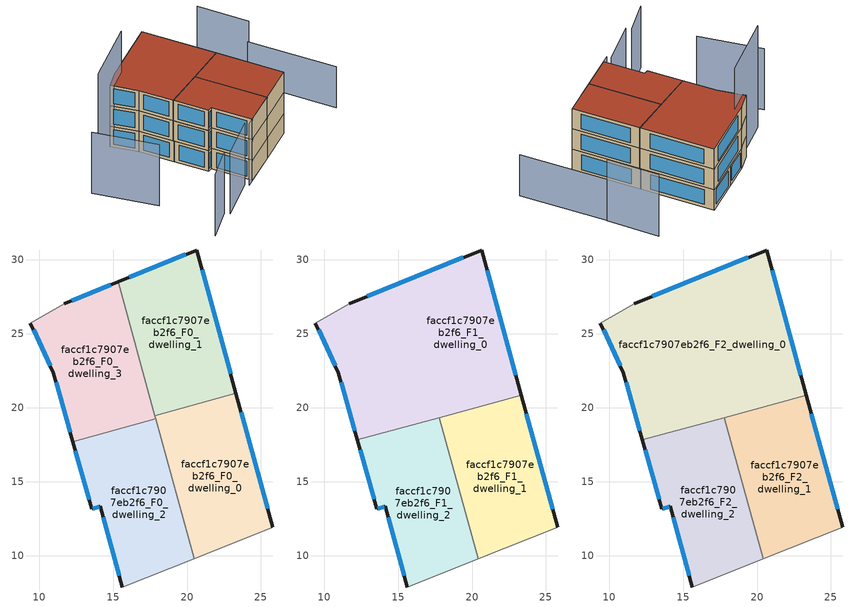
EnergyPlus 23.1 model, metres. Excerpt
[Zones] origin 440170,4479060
faccf1c7907eb2f6_F0_dwelling_0
 floor ground (EU_floor_Construction): 23.31,20.96 25.78,11.9 20.47,9.8 17.83,19.47 z0
 wall outside (EU_wall_Construction): 25.78,11.9 23.31,20.96 z0:3
 wall to faccf1c7907eb2f6_F0_dwelling_1 (EU_wall_Construction): 23.31,20.96 17.83,19.47 z0:3
 wall adiabatic (EU_wall_Construction): 20.47,9.8 25.78,11.9 z0:3
 wall to faccf1c7907eb2f6_F0_dwelling_2 (EU_wall_Construction): 17.9,19.24 20.47,9.8 z0:3
 wall to faccf1c7907eb2f6_F0_dwelling_3 (EU_wall_Construction): 17.83,19.47 17.9,19.24 z0:3
 window (EU_Window_Construction): 25.44,13.16 23.65,19.71 z0.42:2.58
faccf1c7907eb2f6_F0_dwelling_1
 floor ground (EU_floor_Construction): 20.66,30.66 23.31,20.96 17.83,19.47 15.36,28.51 z0
 wall outside (EU_wall_Construction): 23.31,20.96 20.66,30.66 15.36,28.51 z0:3
 wall to faccf1c7907eb2f6_F0_dwelling_3 (EU_wall_Construction): 15.36,28.51 17.83,19.47 z0:3
 window (EU_Window_Construction): 22.94,22.31 21.03,29.31 / 19.92,30.36 16.1,28.81 z0.42:2.58
faccf1c7907eb2f6_F0_dwelling_2
 floor ground (EU_floor_Construction): 17.9,19.24 20.47,9.8 15.63,7.88 14.13,13.34 13.56,13.16 12.28,17.7 z0
 wall outside (EU_wall_Construction): 12.28,17.7 13.56,13.16 14.13,13.34 15.63,7.88 z0:3
 wall to faccf1c7907eb2f6_F0_dwelling_3 (EU_wall_Construction): 17.9,19.24 12.28,17.7 z0:3
 wall adiabatic (EU_wall_Construction): 15.63,7.88 20.47,9.8 z0:3
 window (EU_Window_Construction): 14.34,12.58 15.42,8.64 / 13.64,13.18 14.05,13.31 / 12.46,17.07 13.38,13.79 z0.42:2.58
 ceiling adiabatic (EU_roof_Construction): 20.47,9.8 17.9,19.24 17.83,19.22 20.41,9.77 z3
faccf1c7907eb2f6_F0_dwelling_3
 floor ground (EU_floor_Construction): 15.36,28.51 17.9,19.24 12.28,17.7 10.97,22.36 9.41,25.72 11.68,27.02 z0
 wall outside (EU_wall_Construction): 15.36,28.51 11.68,27.02 / 9.41,25.72 10.97,22.36 12.28,17.7 z0:3
 wall adiabatic (EU_wall_Construction): 11.68,27.02 9.41,25.72 z0:3
 window (EU_Window_Construction): 14.85,28.31 12.2,27.23 / 11.15,21.71 12.1,18.35 / 9.63,25.25 10.75,22.82 z0.42:2.58
faccf1c7907eb2f6_F1_dwelling_0
 floor to faccf1c7907eb2f6_F0_dwelling_1 (EU_floor_Construction): 20.66,30.66 23.31,20.96 17.83,19.47 15.36,28.51 z3
 floor to faccf1c7907eb2f6_F0_dwelling_3 (EU_floor_Construction): 15.36,28.51 17.86,19.35 12.25,17.82 10.97,22.36 9.41,25.72 11.68,27.02 z3
 floor to faccf1c7907eb2f6_F0_dwelling_0 (EU_floor_Construction): 23.31,20.96 23.34,20.85 17.86,19.35 17.83,19.47 z3
 wall outside (EU_wall_Construction): 23.34,20.85 20.66,30.66 11.68,27.02 / 9.41,25.72 10.97,22.36 12.25,17.82 z3:6
 wall adiabatic (EU_wall_Construction): 11.68,27.02 9.41,25.72 z3:6
 wall to faccf1c7907eb2f6_F1_dwelling_2 (EU_wall_Construction): 12.25,17.82 17.8,19.33 z3:6
 wall to faccf1c7907eb2f6_F1_dwelling_1 (EU_wall_Construction): 17.8,19.33 23.34,20.85 z3:6
 window (EU_Window_Construction): 22.97,22.21 21.03,29.3 / 11.15,21.73 12.07,18.45 / 9.63,25.25 10.75,22.82 / 19.41,30.16 12.93,27.53 z3.42:5.58
faccf1c7907eb2f6_F1_dwelling_1
 floor to faccf1c7907eb2f6_F0_dwelling_0 (EU_floor_Construction): 23.34,20.85 25.78,11.9 20.47,9.8 17.86,19.35 z3
 floor adiabatic (EU_floor_Construction): 17.86,19.35 20.47,9.8 20.41,9.77 17.8,19.33 z3
 wall outside (EU_wall_Construction): 25.78,11.9 23.34,20.85 z3:6
 wall to faccf1c7907eb2f6_F1_dwelling_2 (EU_wall_Construction): 17.8,19.33 20.41,9.77 z3:6
 wall adiabatic (EU_wall_Construction): 20.41,9.77 25.78,11.9 z3:6
 window (EU_Window_Construction): 25.44,13.14 23.68,19.6 z3.42:5.58
faccf1c7907eb2f6_F1_dwelling_2
 floor to faccf1c7907eb2f6_F0_dwelling_2 (EU_floor_Construction): 17.83,19.22 20.41,9.77 15.63,7.88 14.13,13.34 13.56,13.16 12.28,17.7 z3
 floor to faccf1c7907eb2f6_F0_dwelling_3 (EU_floor_Construction): 17.8,19.33 17.83,19.22 12.28,17.7 12.25,17.82 z3
 wall outside (EU_wall_Construction): 12.25,17.82 13.56,13.16 14.13,13.34 15.63,7.88 z3:6
 wall adiabatic (EU_wall_Construction): 15.63,7.88 20.41,9.77 z3:6
 window (EU_Window_Construction): 14.34,12.58 15.42,8.64 / 13.64,13.18 14.05,13.31 / 12.43,17.17 13.38,13.8 z3.42:5.58
faccf1c7907eb2f6_F2_dwelling_0
 floor to faccf1c7907eb2f6_F1_dwelling_0 (EU_floor_Construction): 20.66,30.66 23.34,20.85 12.25,17.82 10.97,22.36 9.41,25.72 11.68,27.02 z6
 wall outside (EU_wall_Construction): 23.34,20.85 20.66,30.66 11.68,27.02 / 9.41,25.72 10.97,22.36 12.25,17.82 z6:9
 wall adiabatic (EU_wall_Construction): 11.68,27.02 9.41,25.72 z6:9
 wall to faccf1c7907eb2f6_F2_dwelling_2 (EU_wall_Construction): 12.25,17.82 17.8,19.33 z6:9
 wall to faccf1c7907eb2f6_F2_dwelling_1 (EU_wall_Construction): 17.8,19.33 23.34,20.85 z6:9
 window (EU_Window_Construction): 22.97,22.21 21.03,29.3 / 11.15,21.73 12.07,18.45 / 9.63,25.25 10.75,22.82 / 19.41,30.16 12.93,27.53 z6.42:8.58
 roof outside (EU_roof_Construction): 23.34,20.85 20.66,30.66 11.68,27.02 9.41,25.72 10.97,22.36 12.25,17.82 z9
faccf1c7907eb2f6_F2_dwelling_1
 floor to faccf1c7907eb2f6_F1_dwelling_1 (EU_floor_Construction): 23.34,20.85 25.78,11.9 20.41,9.77 17.8,19.33 z6
 wall outside (EU_wall_Construction): 25.78,11.9 23.34,20.85 z6:9
 wall to faccf1c7907eb2f6_F2_dwelling_2 (EU_wall_Construction): 17.8,19.33 20.41,9.77 z6:9
 wall adiabatic (EU_wall_Construction): 20.41,9.77 25.78,11.9 z6:9
 window (EU_Window_Construction): 25.44,13.14 23.68,19.6 z6.42:8.58
 roof outside (EU_roof_Construction): 25.78,11.9 23.34,20.85 17.8,19.33 20.41,9.77 z9
faccf1c7907eb2f6_F2_dwelling_2
 floor to faccf1c7907eb2f6_F1_dwelling_2 (EU_floor_Construction): 17.8,19.33 20.41,9.77 15.63,7.88 14.13,13.34 13.56,13.16 12.25,17.82 z6
 wall outside (EU_wall_Construction): 12.25,17.82 13.56,13.16 14.13,13.34 15.63,7.88 z6:9
 wall adiabatic (EU_wall_Construction): 15.63,7.88 20.41,9.77 z6:9
 window (EU_Window_Construction): 14.34,12.58 15.42,8.64 / 13.64,13.18 14.05,13.31 / 12.43,17.17 13.38,13.8 z6.42:8.58
 roof outside (EU_roof_Construction): 20.41,9.77 17.8,19.33 12.25,17.82 13.56,13.16 14.13,13.34 15.63,7.88 z9
shading: 3.66,3.12 8.06,5.64 / 8.42,5.02 14.37,8.01 / 14.64,7.48 25.78,11.9 / 0.45,20.53 3.93,12.65 / 31.17,22.54 29.35,29.41 z0:9; 34.21,10.97 31.03,22.59 z0:6; 12.51,26.64 3.79,22.5 z0:15
[Building]
EU S2 Campaign: North Axis=0; Terrain=City; Solar Distribution=FullExterior
[Site:Location]
Madrid: Latitude=40.5; Longitude=-3.5; Time Zone=1; Elevation=609
[SizingPeriod:WeatherFileDays]
AnnualSizingPeriod: Begin Month=1; Begin Day of Month=1; End Month=12; End Day of Month=31; Day of Week for Start Day=Monday; Use Weather File Daylight Saving Period=No; Use Weather File Rain and Snow Indicators=No
[MATERIAL]
EU_InternalMass_Material: Roughness=MediumRough; Thickness=0.1; Conductivity=1; Density=1800; Specific Heat=900; Thermal Absorptance=0.9; Solar Absorptance=0.7; Visible Absorptance=0.7
[MATERIAL:NOMASS] Roughness=MediumRough; Thermal Absorptance=0.9; Solar Absorptance=0.7; Visible Absorptance=0.7
Name | Thermal Resistance
EU_wall_NoMass | 1.60022
EU_roof_NoMass | 1.57597
EU_floor_NoMass | 0.470652
[WINDOWMATERIAL:SIMPLEGLAZINGSYSTEM]
EU_Window_SimpleGlazing: UFactor=3.28802; Solar Heat Gain Coefficient=0.85; Visible Transmittance=0.85
[CONSTRUCTION]
EU_wall_Construction: EU_wall_NoMass
EU_roof_Construction: EU_roof_NoMass
EU_floor_Construction: EU_floor_NoMass
EU_InternalMass_Construction: EU_InternalMass_Material
EU_Window_Construction: EU_Window_SimpleGlazing
[ZONE] Type=1; Multiplier=1; Ceiling Height=autocalculate; Floor Area=autocalculate; Part of Total Floor Area=Yes
Name | Volume
faccf1c7907eb2f6_F0_dwelling_0 | 165.408
faccf1c7907eb2f6_F1_dwelling_0; faccf1c7907eb2f6_F2_dwelling_0 | 330.81
faccf1c7907eb2f6_F0_dwelling_1 | 165.413
faccf1c7907eb2f6_F1_dwelling_1; faccf1c7907eb2f6_F2_dwelling_1 | 165.412
faccf1c7907eb2f6_F0_dwelling_2 | 165.403
faccf1c7907eb2f6_F1_dwelling_2; faccf1c7907eb2f6_F2_dwelling_2 | 165.404
faccf1c7907eb2f6_F0_dwelling_3 | 165.402
[INTERNALMASS] Construction=EU_InternalMass_Construction
Name | Zone or ZoneList | Surface Area
faccf1c7907eb2f6_F0_dwelling_0_EU_InternalMass | faccf1c7907eb2f6_F0_dwelling_0 | 55.1367
faccf1c7907eb2f6_F0_dwelling_1_EU_InternalMass | faccf1c7907eb2f6_F0_dwelling_1 | 55.1364
faccf1c7907eb2f6_F0_dwelling_2_EU_InternalMass | faccf1c7907eb2f6_F0_dwelling_2 | 55.1355
faccf1c7907eb2f6_F0_dwelling_3_EU_InternalMass | faccf1c7907eb2f6_F0_dwelling_3 | 55.1345
faccf1c7907eb2f6_F1_dwelling_0_EU_InternalMass | faccf1c7907eb2f6_F1_dwelling_0 | 110.27
faccf1c7907eb2f6_F1_dwelling_1_EU_InternalMass | faccf1c7907eb2f6_F1_dwelling_1 | 55.1371
faccf1c7907eb2f6_F1_dwelling_2_EU_InternalMass | faccf1c7907eb2f6_F1_dwelling_2 | 55.1347
faccf1c7907eb2f6_F2_dwelling_0_EU_InternalMass | faccf1c7907eb2f6_F2_dwelling_0 | 110.27
faccf1c7907eb2f6_F2_dwelling_1_EU_InternalMass | faccf1c7907eb2f6_F2_dwelling_1 | 55.1371
faccf1c7907eb2f6_F2_dwelling_2_EU_InternalMass | faccf1c7907eb2f6_F2_dwelling_2 | 55.1347
[OTHEREQUIPMENT] Fuel Type=Electricity; Design Level Calculation Method=Watts/Area; Power per Zone Floor Area=1; Fraction Latent=0; Fraction Radiant=0; Fraction Lost=0; Carbon Dioxide Generation Rate=0; EndUse Subcategory=EU_Step8_InternalGains
Name | Zone or ZoneList or Space or SpaceList | Schedule
EU_Step8_InternalGain_faccf1c7907eb2f6_F0_dwelling_0_f000 | faccf1c7907eb2f6_F0_dwelling_0 | EU_Step8_GainSchedule_faccf1c7907eb2f6_F0_dwelling_0_f000
EU_Step8_InternalGain_faccf1c7907eb2f6_F0_dwelling_1_f000 | faccf1c7907eb2f6_F0_dwelling_1 | EU_Step8_GainSchedule_faccf1c7907eb2f6_F0_dwelling_1_f000
EU_Step8_InternalGain_faccf1c7907eb2f6_F0_dwelling_2_f000 | faccf1c7907eb2f6_F0_dwelling_2 | EU_Step8_GainSchedule_faccf1c7907eb2f6_F0_dwelling_2_f000
EU_Step8_InternalGain_faccf1c7907eb2f6_F0_dwelling_3_f000 | faccf1c7907eb2f6_F0_dwelling_3 | EU_Step8_GainSchedule_faccf1c7907eb2f6_F0_dwelling_3_f000
EU_Step8_InternalGain_faccf1c7907eb2f6_F1_dwelling_0_f000 | faccf1c7907eb2f6_F1_dwelling_0 | EU_Step8_GainSchedule_faccf1c7907eb2f6_F1_dwelling_0_f000
EU_Step8_InternalGain_faccf1c7907eb2f6_F1_dwelling_1_f000 | faccf1c7907eb2f6_F1_dwelling_1 | EU_Step8_GainSchedule_faccf1c7907eb2f6_F1_dwelling_1_f000
EU_Step8_InternalGain_faccf1c7907eb2f6_F1_dwelling_2_f000 | faccf1c7907eb2f6_F1_dwelling_2 | EU_Step8_GainSchedule_faccf1c7907eb2f6_F1_dwelling_2_f000
EU_Step8_InternalGain_faccf1c7907eb2f6_F2_dwelling_0_f000 | faccf1c7907eb2f6_F2_dwelling_0 | EU_Step8_GainSchedule_faccf1c7907eb2f6_F2_dwelling_0_f000
EU_Step8_InternalGain_faccf1c7907eb2f6_F2_dwelling_1_f000 | faccf1c7907eb2f6_F2_dwelling_1 | EU_Step8_GainSchedule_faccf1c7907eb2f6_F2_dwelling_1_f000
EU_Step8_InternalGain_faccf1c7907eb2f6_F2_dwelling_2_f000 | faccf1c7907eb2f6_F2_dwelling_2 | EU_Step8_GainSchedule_faccf1c7907eb2f6_F2_dwelling_2_f000
[ZONEVENTILATION:DESIGNFLOWRATE] Schedule=EU_AlwaysOn; Design Flow Rate Calculation Method=AirChanges/Hour; Air Changes per Hour=0.480704; Ventilation Type=Natural; Fan Pressure Rise=0; Fan Total Efficiency=1; Constant Term Coefficient=1; Temperature Term Coefficient=0; Velocity Term Coefficient=0; Velocity Squared Term Coefficient=0; Minimum Indoor Temperature=-100; Maximum Indoor Temperature=100; Delta Temperature=-100; Minimum Outdoor Temperature=-100; Maximum Outdoor Temperature=100; Maximum Wind Speed=40
Name | Zone or ZoneList or Space or SpaceList
EU_ConstantAir_faccf1c7907eb2f6_F0_dwelling_0 | faccf1c7907eb2f6_F0_dwelling_0
EU_ConstantAir_faccf1c7907eb2f6_F0_dwelling_1 | faccf1c7907eb2f6_F0_dwelling_1
EU_ConstantAir_faccf1c7907eb2f6_F0_dwelling_2 | faccf1c7907eb2f6_F0_dwelling_2
EU_ConstantAir_faccf1c7907eb2f6_F0_dwelling_3 | faccf1c7907eb2f6_F0_dwelling_3
EU_ConstantAir_faccf1c7907eb2f6_F1_dwelling_0 | faccf1c7907eb2f6_F1_dwelling_0
EU_ConstantAir_faccf1c7907eb2f6_F1_dwelling_1 | faccf1c7907eb2f6_F1_dwelling_1
EU_ConstantAir_faccf1c7907eb2f6_F1_dwelling_2 | faccf1c7907eb2f6_F1_dwelling_2
EU_ConstantAir_faccf1c7907eb2f6_F2_dwelling_0 | faccf1c7907eb2f6_F2_dwelling_0
EU_ConstantAir_faccf1c7907eb2f6_F2_dwelling_1 | faccf1c7907eb2f6_F2_dwelling_1
EU_ConstantAir_faccf1c7907eb2f6_F2_dwelling_2 | faccf1c7907eb2f6_F2_dwelling_2
[HVACTEMPLATE:THERMOSTAT] Constant Heating Setpoint=20; Constant Cooling Setpoint=50
EU_HeatOnly_faccf1c7907eb2f6_F0_dwelling_0; EU_HeatOnly_faccf1c7907eb2f6_F0_dwelling_1; EU_HeatOnly_faccf1c7907eb2f6_F0_dwelling_2; EU_HeatOnly_faccf1c7907eb2f6_F0_dwelling_3; EU_HeatOnly_faccf1c7907eb2f6_F1_dwelling_0; EU_HeatOnly_faccf1c7907eb2f6_F1_dwelling_1; EU_HeatOnly_faccf1c7907eb2f6_F1_dwelling_2; EU_HeatOnly_faccf1c7907eb2f6_F2_dwelling_0; EU_HeatOnly_faccf1c7907eb2f6_F2_dwelling_1; EU_HeatOnly_faccf1c7907eb2f6_F2_dwelling_2
[HVACTEMPLATE:ZONE:IDEALLOADSAIRSYSTEM] System Availability Schedule=EU_AlwaysOn; Maximum Heating Supply Air Temperature=50; Minimum Cooling Supply Air Temperature=13; Maximum Heating Supply Air Humidity Ratio=0.0156; Minimum Cooling Supply Air Humidity Ratio=0.0077; Heating Limit=NoLimit; Cooling Limit=NoLimit; Heating Availability Schedule=EU_AlwaysOn; Cooling Availability Schedule=EU_CoolingOff; Dehumidification Control Type=ConstantSensibleHeatRatio; Cooling Sensible Heat Ratio=0.7; Dehumidification Setpoint=60; Humidification Control Type=None; Humidification Setpoint=30; Outdoor Air Method=None; Outdoor Air Flow Rate per Person=0.00944; Outdoor Air Flow Rate per Zone Floor Area=0; Outdoor Air Flow Rate per Zone=0; Demand Controlled Ventilation Type=None; Outdoor Air Economizer Type=NoEconomizer; Heat Recovery Type=None; Sensible Heat Recovery Effectiveness=0.7; Latent Heat Recovery Effectiveness=0.65
Name | Template Thermostat
faccf1c7907eb2f6_F0_dwelling_0 | EU_HeatOnly_faccf1c7907eb2f6_F0_dwelling_0
faccf1c7907eb2f6_F0_dwelling_1 | EU_HeatOnly_faccf1c7907eb2f6_F0_dwelling_1
faccf1c7907eb2f6_F0_dwelling_2 | EU_HeatOnly_faccf1c7907eb2f6_F0_dwelling_2
faccf1c7907eb2f6_F0_dwelling_3 | EU_HeatOnly_faccf1c7907eb2f6_F0_dwelling_3
faccf1c7907eb2f6_F1_dwelling_0 | EU_HeatOnly_faccf1c7907eb2f6_F1_dwelling_0
faccf1c7907eb2f6_F1_dwelling_1 | EU_HeatOnly_faccf1c7907eb2f6_F1_dwelling_1
faccf1c7907eb2f6_F1_dwelling_2 | EU_HeatOnly_faccf1c7907eb2f6_F1_dwelling_2
faccf1c7907eb2f6_F2_dwelling_0 | EU_HeatOnly_faccf1c7907eb2f6_F2_dwelling_0
faccf1c7907eb2f6_F2_dwelling_1 | EU_HeatOnly_faccf1c7907eb2f6_F2_dwelling_1
faccf1c7907eb2f6_F2_dwelling_2 | EU_HeatOnly_faccf1c7907eb2f6_F2_dwelling_2
[SIZING:ZONE] Zone Cooling Design Supply Air Temperature Input Method=SupplyAirTemperature; Zone Cooling Design Supply Air Temperature=13; Zone Heating Design Supply Air Temperature Input Method=SupplyAirTemperature; Zone Heating Design Supply Air Temperature=50; Zone Cooling Design Supply Air Humidity Ratio=0.008; Zone Heating Design Supply Air Humidity Ratio=0.008; Cooling Design Air Flow Method=DesignDay; Cooling Design Air Flow Rate=0; Cooling Minimum Air Flow per Zone Floor Area=0.000762; Cooling Minimum Air Flow=0; Cooling Minimum Air Flow Fraction=0.2; Heating Design Air Flow Method=DesignDay; Heating Design Air Flow Rate=0; Heating Maximum Air Flow per Zone Floor Area=0.002032; Heating Maximum Air Flow=0.141576; Heating Maximum Air Flow Fraction=0.3; Account for Dedicated Outdoor Air System=No; Dedicated Outdoor Air System Control Strategy=NeutralSupplyAir; Dedicated Outdoor Air Low Setpoint Temperature for Design=autosize; Dedicated Outdoor Air High Setpoint Temperature for Design=autosize; Zone Load Sizing Method=Sensible Load Only No Latent Load; Zone Latent Cooling Design Supply Air Humidity Ratio Input Method=HumidityRatioDifference; Zone Cooling Design Supply Air Humidity Ratio Difference=0.005; Zone Latent Heating Design Supply Air Humidity Ratio Input Method=HumidityRatioDifference; Zone Humidification Design Supply Air Humidity Ratio Difference=0.005
faccf1c7907eb2f6_F0_dwelling_0; faccf1c7907eb2f6_F0_dwelling_1; faccf1c7907eb2f6_F0_dwelling_2; faccf1c7907eb2f6_F0_dwelling_3; faccf1c7907eb2f6_F1_dwelling_0; faccf1c7907eb2f6_F1_dwelling_1; faccf1c7907eb2f6_F1_dwelling_2; faccf1c7907eb2f6_F2_dwelling_0; faccf1c7907eb2f6_F2_dwelling_1; faccf1c7907eb2f6_F2_dwelling_2
[SCHEDULE:CONSTANT]
Name | Hourly Value
EU_AlwaysOn | 1
EU_CoolingOff | 0
[SCHEDULE:FILE] Column Number=1; Rows to Skip at Top=0; Number of Hours of Data=8760; Column Separator=Comma; Interpolate to Timestep=No; Minutes per Item=60; Adjust Schedule for Daylight Savings=Yes
Name | File
EU_Step8_GainSchedule_faccf1c7907eb2f6_F0_dwelling_0_f000 | ../../schedules/faccf1c7907eb2f6/faccf1c7907eb2f6_F0_dwelling_0_f000_gain.csv
EU_Step8_GainSchedule_faccf1c7907eb2f6_F0_dwelling_1_f000 | ../../schedules/faccf1c7907eb2f6/faccf1c7907eb2f6_F0_dwelling_1_f000_gain.csv
EU_Step8_GainSchedule_faccf1c7907eb2f6_F0_dwelling_2_f000 | ../../schedules/faccf1c7907eb2f6/faccf1c7907eb2f6_F0_dwelling_2_f000_gain.csv
EU_Step8_GainSchedule_faccf1c7907eb2f6_F0_dwelling_3_f000 | ../../schedules/faccf1c7907eb2f6/faccf1c7907eb2f6_F0_dwelling_3_f000_gain.csv
EU_Step8_GainSchedule_faccf1c7907eb2f6_F1_dwelling_0_f000 | ../../schedules/faccf1c7907eb2f6/faccf1c7907eb2f6_F1_dwelling_0_f000_gain.csv
EU_Step8_GainSchedule_faccf1c7907eb2f6_F1_dwelling_1_f000 | ../../schedules/faccf1c7907eb2f6/faccf1c7907eb2f6_F1_dwelling_1_f000_gain.csv
EU_Step8_GainSchedule_faccf1c7907eb2f6_F1_dwelling_2_f000 | ../../schedules/faccf1c7907eb2f6/faccf1c7907eb2f6_F1_dwelling_2_f000_gain.csv
EU_Step8_GainSchedule_faccf1c7907eb2f6_F2_dwelling_0_f000 | ../../schedules/faccf1c7907eb2f6/faccf1c7907eb2f6_F2_dwelling_0_f000_gain.csv
EU_Step8_GainSchedule_faccf1c7907eb2f6_F2_dwelling_1_f000 | ../../schedules/faccf1c7907eb2f6/faccf1c7907eb2f6_F2_dwelling_1_f000_gain.csv
EU_Step8_GainSchedule_faccf1c7907eb2f6_F2_dwelling_2_f000 | ../../schedules/faccf1c7907eb2f6/faccf1c7907eb2f6_F2_dwelling_2_f000_gain.csv
